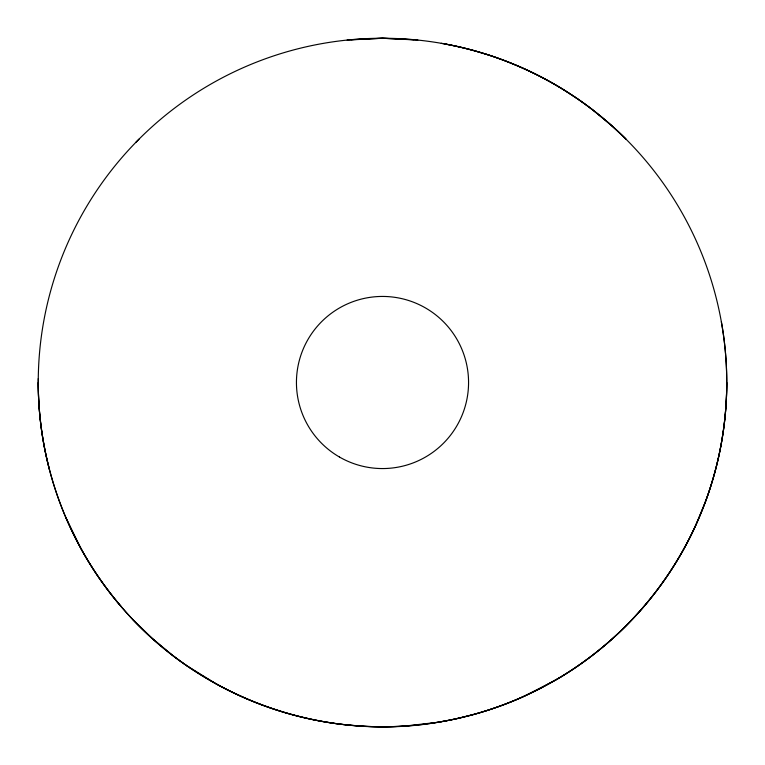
<?xml version="1.0" encoding="UTF-8"?>
<svg xmlns="http://www.w3.org/2000/svg" width="765" height="765" viewBox="0 0 765 765"><rect width="100%" height="100%" fill="white"/><g stroke="black" fill="none" stroke-linecap="round" stroke-linejoin="round"><path stroke-width="1.15" d="M721.357 321.797C728.548 361.845 728.548 403.165 721.357 443.203A343.208 343.208 0 0 1 719.387 453.329C711.794 489.409 698.369 524.245 679.779 556.088A344.021 344.021 0 0 1 649.695 599.55A343.399 343.399 0 0 1 635.151 616.322L625.923 625.923A344.422 344.422 0 0 1 589.05 657.9L581.878 663.131A343.561 343.561 0 0 1 559.827 677.56L540.855 688.165L521.252 697.546A343.581 343.581 0 0 1 497.489 706.975L489.59 709.671A344.747 344.747 0 0 1 473.602 714.472L457.403 718.498M441.262 721.701C324.006 743.083 197.714 697.565 120.985 606.368A344.766 344.766 0 0 1 104.461 585.483A343.829 343.829 0 0 1 80.937 548.524L65.723 517.264A343.571 343.571 0 0 1 49.448 469.576A343.925 343.925 0 0 1 38.279 386.43L38.269 378.56M726.75 382.5A344.25 344.25 0 0 1 210.375 680.63A344.25 344.25 0 0 1 210.375 84.37A344.25 344.25 0 0 1 726.75 382.5C726.75 409.065 723.661 435.62 717.57 461.477A344.126 344.126 0 0 1 713.343 477.628L710.943 485.622A343.389 343.389 0 0 1 705.56 501.419L695.768 525.22A343.016 343.016 0 0 1 688.165 540.855A342.624 342.624 0 0 1 679.779 556.088A343.294 343.294 0 0 1 649.695 599.55A344.585 344.585 0 0 1 632.12 619.564L625.923 625.923A344.48 344.48 0 0 1 585.483 660.539A343.657 343.657 0 0 1 556.088 679.779L525.22 695.768A343.676 343.676 0 0 1 493.549 708.342A344.728 344.728 0 0 1 469.576 715.552L461.477 717.57A343.695 343.695 0 0 1 437.379 722.342L406.1 725.937A340.1 340.1 0 0 1 390.37 726.654L374.63 726.654A340.894 340.894 0 0 1 358.9 725.937L343.217 724.503A341.649 341.649 0 0 1 327.621 722.342C303.055 718.364 278.929 711.718 255.778 702.576A343.37 343.37 0 0 1 239.78 695.768L231.919 692.067A344.652 344.652 0 0 1 216.476 684.063L186.756 665.684A344.604 344.604 0 0 1 172.412 655.203L151.958 638.153L132.881 619.564M135.96 142.233L139.077 139.077M347.128 40.076L382.5 38.25L417.872 40.076M351.049 39.694L382.5 38.25L413.951 39.694M441.262 43.299L449.237 44.781A344.384 344.384 0 0 1 473.611 50.528L485.622 54.057A344.107 344.107 0 0 1 509.222 62.424L517.264 65.723A343.045 343.045 0 0 1 540.855 76.835A343.456 343.456 0 0 1 563.537 89.696C586.143 103.686 607.123 120.287 625.923 139.077L613.042 126.847L592.588 109.797A343.657 343.657 0 0 0 578.244 99.316L563.537 89.696A344.527 344.527 0 0 0 517.264 65.723L509.222 62.424A341.802 341.802 0 0 0 485.622 54.057L477.628 51.657A344.346 344.346 0 0 0 445.144 43.997M38.25 382.5A344.422 344.422 0 0 0 42.658 437.379A342.491 342.491 0 0 0 49.448 469.576M65.723 517.264A342.825 342.825 0 0 0 72.933 533.081A343.533 343.533 0 0 0 80.927 548.524A343.609 343.609 0 0 0 104.461 585.483A344.518 344.518 0 0 0 120.985 606.368M457.518 718.469A343.676 343.676 0 0 1 441.376 721.663M339.469 457.03A86.062 86.062 0 0 0 468.562 382.5A86.062 86.062 0 0 0 339.469 307.97A86.062 86.062 0 0 0 339.469 457.03"/></g></svg>
